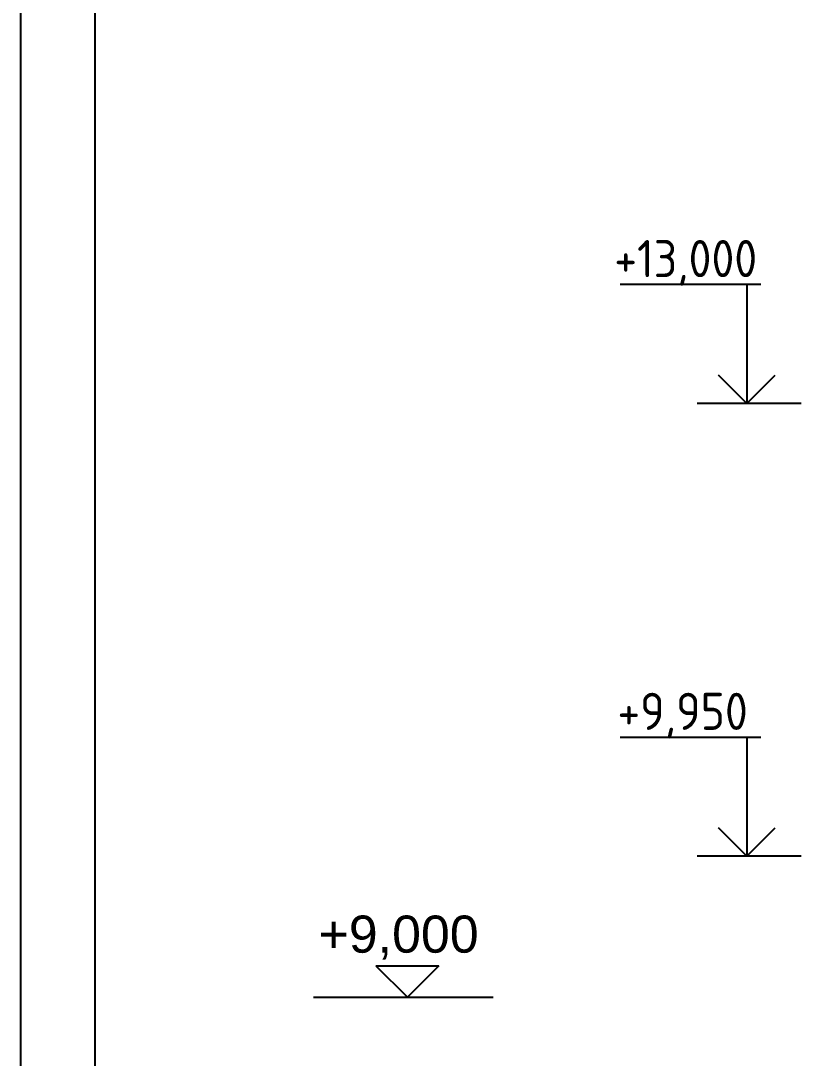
# Model space of a CAD drawing. Extents: x 3792242 to 5145247, y -1546315 to -1031918.
# Drawn here: x 4256091 to 4261344, y -1520055 to -1513067 of the extents above; entities that cross this region are included whole.
import ezdxf

# ---------------------------------------------------------------- set-up
doc = ezdxf.new("R2010")
doc.units = 0
doc.header["$MEASUREMENT"] = 0
doc.layers.add('MÚRY', color=1, linetype='CONTINUOUS')
doc.layers.add('TENKÁ', color=7, linetype='CONTINUOUS')
doc.styles.add('Style-Arial', font='arial.ttf')
doc.styles.add('STYLE1', font='isocp.shx')

msp = doc.modelspace()

# ---------------------------------------------------------------- linework, layer by layer
at = {"layer": 'TENKÁ', "color": 7}
for p, q in [((4256090.843, -1541362.357), (4256090.843, -1489065.189)), ((4256590.843, -1540862.357), (4256590.843, -1489565.189))]:
    msp.add_line(p, q, dxfattribs=at)
at = {"layer": 'TENKÁ', "linetype": 'ByBlock', "ltscale": 0.25}
for p, q in [((4261072.437, -1514843.77), (4260124.64, -1514843.77)), ((4260977.827, -1514843.77), (4260977.827, -1515643.77)), ((4260977.827, -1515643.77), (4260786.909, -1515452.851)), ((4260977.827, -1515643.77), (4261168.746, -1515452.851)), ((4261072.437, -1517893.77), (4260124.64, -1517893.77)), ((4260977.827, -1517893.77), (4260977.827, -1518693.77)), ((4260977.827, -1518693.77), (4260786.909, -1518502.851)), ((4260977.827, -1518693.77), (4261168.746, -1518502.851))]:
    msp.add_line(p, q, dxfattribs=at)
at = {"layer": 'TENKÁ', "color": 8}
for p, q in [((4261343.714, -1515643.77), (4260643.714, -1515643.77)), ((4261343.714, -1518693.77), (4260643.714, -1518693.77)), ((4258480.632, -1519431.566), (4258905.039, -1519431.566)), ((4258480.632, -1519431.566), (4258692.835, -1519643.77)), ((4258905.039, -1519431.566), (4258692.835, -1519643.77)), ((4258061.412, -1519643.77), (4259270.095, -1519643.77))]:
    msp.add_line(p, q, dxfattribs=at)

# ---------------------------------------------------------------- texts
at = {"layer": 'MÚRY', "color": 0, "ltscale": 0.25, "style": 'Style-Arial'}
msp.add_text('+9,000', height=250, dxfattribs=at).set_placement((4258094.887, -1519343.475))
at = {"layer": 'TENKÁ', "ltscale": 0.25, "style": 'STYLE1'}
for s, p in [('+13,000', (4260085.606, -1514793.728)), ('+9,950', (4260106.513, -1517843.117))]:
    msp.add_text(s, height=250, dxfattribs=at).set_placement(p)

doc.saveas('drawing.dxf')
